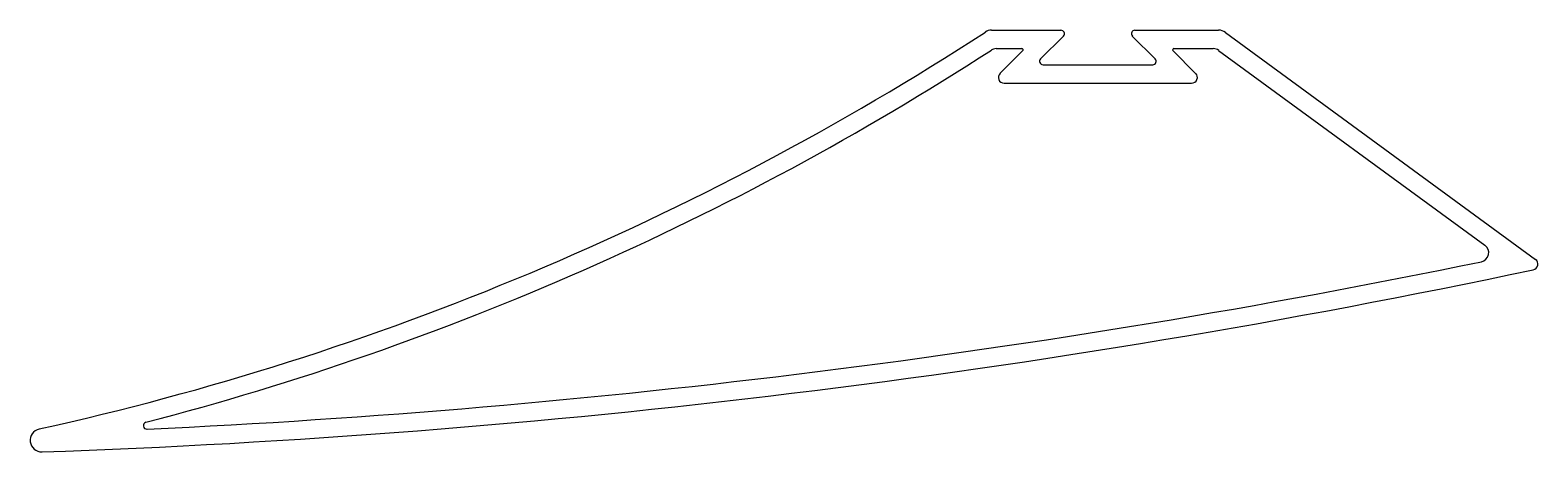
# Model space of a CAD drawing. Extents: x 1618 to 1749, y 2065 to 2102.
import ezdxf

# ---------------------------------------------------------------- set-up
doc = ezdxf.new("R2010")
doc.units = 0
doc.layers.get('0').update_dxf_attribs({"linetype": 'CONTINUOUS'})

msp = doc.modelspace()

# ---------------------------------------------------------------- linework, layer by layer
at = {"linetype": 'BYBLOCK'}
for p, q in [((1701.2, 2101.54), (1707.23, 2101.54)), ((1707.44, 2101.03), (1705.46, 2099.05)), ((1715.41, 2099.05), (1713.43, 2101.03)), ((1713.65, 2101.54), (1720.92, 2101.54)), ((1721.51, 2101.35), (1748.45, 2081.66)), ((1701.61, 2099.94), (1703.84, 2099.94)), ((1703.91, 2099.77), (1701.93, 2097.79)), ((1718.93, 2097.79), (1716.96, 2099.77)), ((1717.03, 2099.94), (1720.46, 2099.94)), ((1720.93, 2099.79), (1744.06, 2082.89)), ((1705.67, 2098.54), (1715.2, 2098.54)), ((1702.29, 2096.94), (1718.58, 2096.94))]:
    msp.add_line(p, q, dxfattribs=at)
for centre, radius, start, end in [((1564.5, 2311.05), 250, 282.4658, 303.0001), ((1701.2, 2100.54), 1, 90.0078, 123.0115), ((1707.23, 2101.24), 0.3, 314.8801, 90.0086), ((1713.65, 2101.24), 0.3, 90.0011, 225.0096), ((1720.92, 2100.54), 1, 53.8367, 89.9925), ((1564.5, 2311.05), 251.6, 284.5576, 302.9059), ((1701.61, 2099.14), 0.8, 89.9976, 122.8971), ((1703.84, 2099.84), 0.1, 314.7838, 90.0599), ((1717.03, 2099.84), 0.1, 89.8981, 225.117), ((1720.46, 2099.14), 0.8, 53.8357, 89.9916), ((1705.67, 2098.84), 0.3, 134.91, 270.003), ((1715.2, 2098.84), 0.3, 270.003, 44.9954), ((1702.29, 2097.44), 0.5, 134.9077, 270.0003), ((1718.58, 2097.44), 0.5, 270.0003, 45.0034), ((1743.59, 2082.24), 0.8, 281.6211, 53.8373), ((1593.04, 2814.52), 748.4, 272.66425, 281.61757), ((1748.16, 2081.25), 0.5, 281.9035, 53.8816), ((1593.04, 2814.52), 750, 271.96163, 281.94467), ((1618.68, 2065.96), 1, 102.4793, 271.9498), ((1627.81, 2067.23), 0.3, 104.579, 272.639)]:
    msp.add_arc(centre, radius, start, end, dxfattribs=at)

doc.saveas('drawing.dxf')
